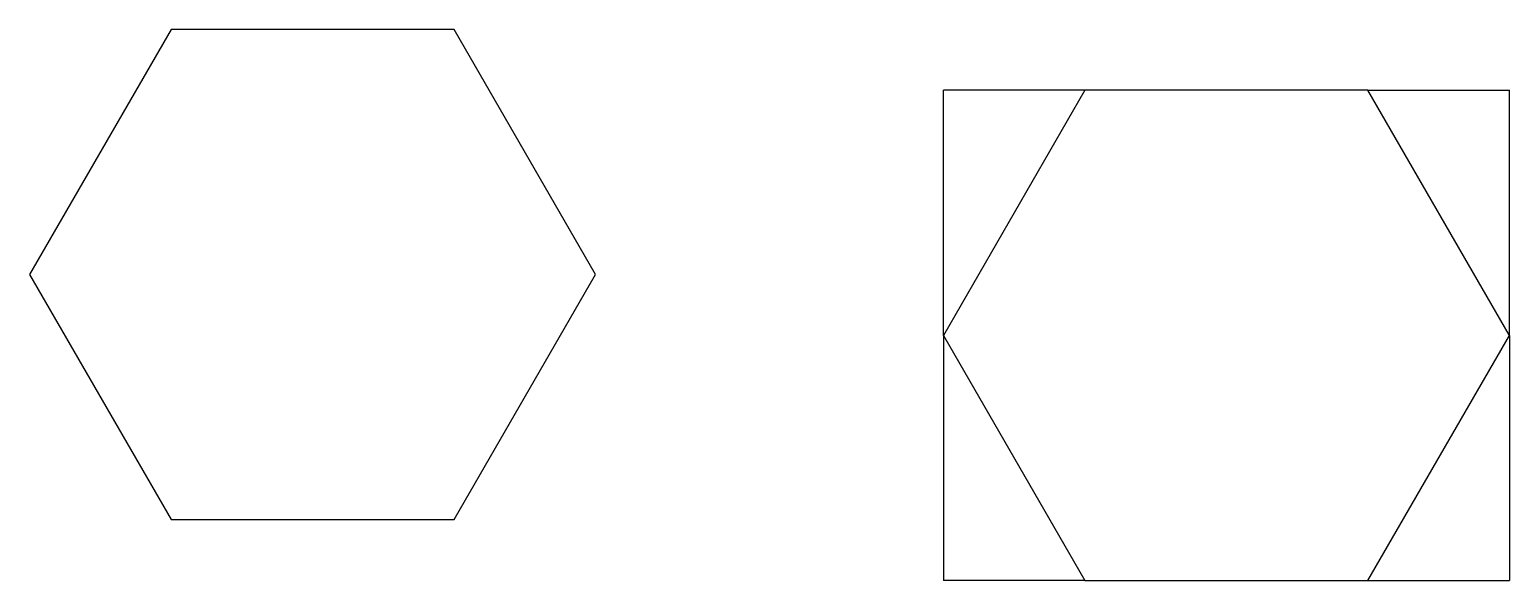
# Model space of a CAD drawing. Header units: inches. Extents: x 69 to 718, y -37 to 145.
# Drawn here: x 69 to 121.3, y 125.6 to 145.1 of the extents above.
import ezdxf

# ---------------------------------------------------------------- set-up
doc = ezdxf.new("R2010")
doc.units = ezdxf.units.IN
doc.header["$MEASUREMENT"] = 0

msp = doc.modelspace()

# ---------------------------------------------------------------- linework, layer by layer
for p, q in [((101.321, 134.268), (101.321, 142.928)), ((106.321, 142.928), (101.321, 142.928)), ((116.321, 142.928), (121.321, 142.928)), ((121.321, 134.268), (121.321, 142.928)), ((101.321, 134.268), (101.321, 125.607)), ((121.321, 134.268), (121.321, 125.607)), ((106.321, 125.607), (101.321, 125.607)), ((116.321, 125.607), (121.321, 125.607))]:
    msp.add_line(p, q)
for points in [[(74.022, 145.074), (69.022, 136.414), (74.022, 127.754), (84.022, 127.754), (89.022, 136.414), (84.022, 145.074)], [(106.321, 142.928), (101.321, 134.268), (106.321, 125.607), (116.321, 125.607), (121.321, 134.268), (116.321, 142.928)]]:
    msp.add_lwpolyline(points, close=True)

doc.saveas('drawing.dxf')
